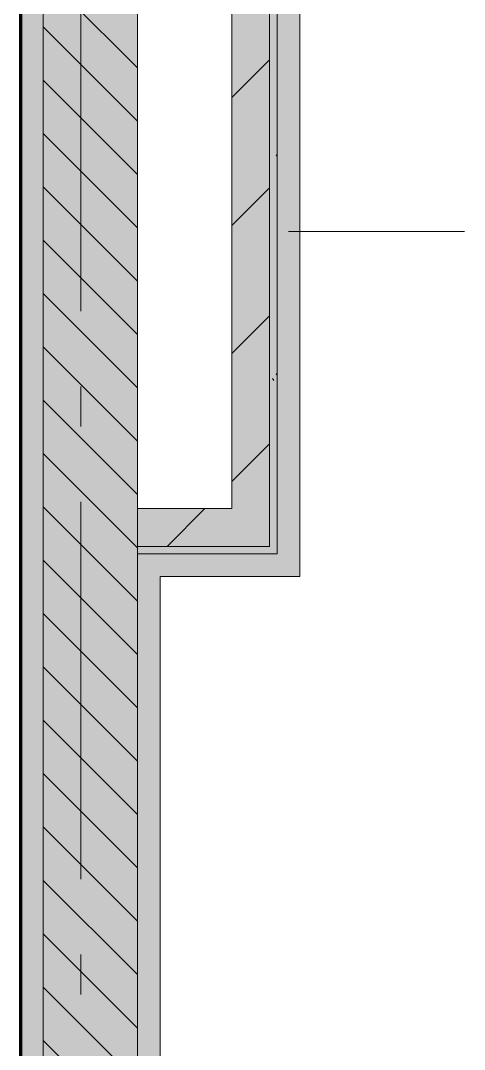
# Model space of a CAD drawing. Header units: millimetres. Extents: x -537608 to 253996, y -217170 to 186033.
# Drawn here: x -351621 to -350445, y -13884 to -11157 of the extents above; entities that cross this region are included whole.
import ezdxf

# ---------------------------------------------------------------- set-up
doc = ezdxf.new("R2010")
doc.units = ezdxf.units.MM
doc.layers.add('16) Лак 1.6м', color=160, linetype='Continuous', lineweight=90)
doc.layers.add('PDF _Геометрия', color=7, linetype='Continuous')
doc.layers.add('PDF _Сплошная заливка', color=7, linetype='Continuous', true_color=0xffffff)

msp = doc.modelspace()

# ---------------------------------------------------------------- hatches: boundary and pattern name
at = {"layer": 'PDF _Сплошная заливка', "true_color": 0xfec501, "transparency": 33554559}
msp.add_hatch(color=40, dxfattribs=at).paths.add_polyline_path([(-351621.3699, -15650.6602), (-351561.3714, -15650.6602), (-351561.3714, -8952.342), (-351621.3699, -8952.342), (-351621.3699, -15590.6605)])
at = {"layer": 'PDF _Сплошная заливка', "transparency": 33554559}
h = msp.add_hatch(color=256, dxfattribs=at)
h.paths.add_polyline_path([(-351311.3703, -21650.6621), (-351313.3683, -20632.6617), (-351561.3714, -20632.6617), (-351561.3714, -21650.6621)], flags=0)
h.paths.add_polyline_path([(-351559.3735, -18870.6618), (-351559.3735, -18868.6617), (-351311.3703, -18868.6617), (-351311.3703, -16150.6614), (-351561.3714, -16150.6614), (-351561.3714, -18870.6618)], flags=0)
h.paths.add_polyline_path([(-351561.3714, -15650.6602), (-351311.3703, -15650.6602), (-351311.3703, -10550.6585), (-351561.3714, -10550.6585), (-351561.3714, -15409.4968)], flags=0)
for points in [[(-351061.3693, -12450.6596), (-350961.3689, -12450.6596), (-350961.3689, -10550.6585), (-351061.3693, -10550.6585), (-351061.3693, -11137.594)], [(-350961.3689, -12550.66), (-350941.3722, -12550.66), (-350941.3722, -10550.6585), (-350961.3689, -10550.6585), (-350961.3689, -12450.6596)], [(-351311.3703, -12570.6596), (-350941.3722, -12570.6596), (-350941.3722, -12550.66), (-351311.3703, -12550.66), (-351311.3703, -12561.5611)]]:
    msp.add_hatch(color=256, dxfattribs=at).paths.add_polyline_path(points)

# ---------------------------------------------------------------- linework, layer by layer
at = {"layer": '16) Лак 1.6м'}
msp.add_line((-351621.3699, -8952.342), (-351621.3699, -15590.6605), dxfattribs=at)
at = {"layer": 'PDF _Геометрия', "lineweight": 9}
for p, q in [((-351561.3714, -10550.6585), (-351561.3714, -15650.6602)), ((-351561.3714, -15650.6602), (-351561.3714, -10550.6585)), ((-350961.3689, -12450.6596), (-350961.3689, -10550.6585)), ((-350941.3722, -10610.6594), (-350941.3722, -12450.6596)), ((-350941.3722, -12450.6596), (-350941.3722, -10610.6594)), ((-350881.3651, -10610.6594), (-350881.3651, -12570.6596)), ((-351311.3703, -11281.7883), (-351561.3714, -11031.7881)), ((-351311.3703, -12450.6596), (-351311.3703, -11070.6594)), ((-351061.3693, -11070.6594), (-351061.3693, -12450.6596)), ((-351311.3703, -11423.2089), (-351561.3714, -11173.2095)), ((-351061.3693, -11360.5665), (-350961.3689, -11260.5675)), ((-351311.3703, -11564.6302), (-351561.3714, -11314.6306)), ((-351311.3703, -11706.0528), (-351561.3714, -11456.0525)), ((-351311.3703, -11847.4734), (-351561.3714, -11597.4737)), ((-351061.3693, -11699.9779), (-350961.3689, -11599.9783)), ((-350911.3686, -11715.4956), (-350445.2195, -11715.4956)), ((-351311.3703, -11988.8946), (-351561.3714, -11738.895)), ((-351311.3703, -12130.3159), (-351561.3714, -11880.3156)), ((-351061.3693, -12039.3901), (-350961.3689, -11939.3897)), ((-351311.3703, -12271.7378), (-351561.3714, -12021.7382)), ((-351311.3703, -12413.159), (-351561.3714, -12163.1594)), ((-351061.3693, -12378.8015), (-350961.3689, -12278.8011)), ((-351311.3703, -12554.5803), (-351561.3714, -12304.58)), ((-351311.3703, -12696.0016), (-351561.3714, -12446.0013)), ((-351061.3693, -12450.6596), (-351311.3703, -12450.6596)), ((-351311.3703, -12450.6596), (-351311.3703, -12550.66)), ((-351233.2267, -12550.66), (-351133.2263, -12450.6596)), ((-350961.3689, -12550.66), (-350961.3689, -12450.6596)), ((-350941.3722, -12550.66), (-350941.3722, -12450.6596)), ((-351311.3703, -12550.66), (-350961.3689, -12550.66)), ((-351311.3703, -12550.66), (-351311.3703, -12570.6596)), ((-351311.3703, -12570.6596), (-351311.3703, -15650.6602)), ((-351311.3703, -15650.6602), (-351311.3703, -12570.6596)), ((-351311.3703, -12570.6596), (-350941.3722, -12570.6596)), ((-351311.3703, -12570.6596), (-351251.3718, -12570.6596)), ((-351251.3718, -12570.6596), (-350941.3722, -12570.6596)), ((-350941.3722, -12570.6596), (-350941.3722, -12550.66)), ((-350941.3722, -12570.6596), (-350941.3722, -12550.66)), ((-350881.3651, -12570.6596), (-350881.3651, -12630.6593)), ((-351311.3703, -12837.4235), (-351561.3714, -12587.424)), ((-350881.3651, -12630.6593), (-351251.3718, -12630.6593)), ((-351251.3718, -12630.6593), (-351251.3718, -18870.6618)), ((-351311.3703, -12978.8448), (-351561.3714, -12728.8445)), ((-351311.3703, -13120.266), (-351561.3714, -12870.2657)), ((-351311.3703, -13261.6873), (-351561.3714, -13011.687)), ((-351311.3703, -13403.1092), (-351561.3714, -13153.1089)), ((-351311.3703, -13544.5305), (-351561.3714, -13294.5302)), ((-351311.3703, -13685.9517), (-351561.3714, -13435.9514)), ((-351311.3703, -13827.3723), (-351561.3714, -13577.3727)), ((-351311.3703, -13968.7949), (-351561.3714, -13718.7946)), ((-351311.3703, -14110.2155), (-351561.3714, -13860.2159))]:
    msp.add_line(p, q, dxfattribs=at)
at = {"layer": 'PDF _Геометрия', "color": 253, "lineweight": 9, "true_color": 0xaaaaaa}
for p, q in [((-351461.371, -11926.866), (-351461.371, -10926.8663)), ((-351461.371, -12232.6993), (-351461.371, -12126.8669)), ((-351461.371, -13432.7006), (-351461.371, -12432.6995)), ((-351461.371, -13738.534), (-351461.371, -13632.7))]:
    msp.add_line(p, q, dxfattribs=at)
at = {"layer": 'PDF _Геометрия', "color": 8, "lineweight": 9, "true_color": 0x787878}
for p, q in [((-350941.3722, -11517.3375), (-350943.9041, -11512.9453)), ((-350950.518, -12111.093), (-350953.8679, -12105.2869)), ((-350941.3722, -12091.6535), (-350943.7663, -12095.8031))]:
    msp.add_line(p, q, dxfattribs=at)
at = {"layer": 'PDF _Сплошная заливка', "color": 11, "lineweight": 35, "true_color": 0xff7d7d, "transparency": 33554559}
for points in [[(-350881.3651, -12570.6596), (-350881.3651, -10610.6594), (-350941.3722, -12570.6596), (-350941.3722, -10610.6594)], [(-351251.3718, -18870.6618), (-351251.3718, -12570.6596), (-351311.3703, -18870.6618), (-351311.3703, -12570.6596)], [(-351251.3718, -12630.6593), (-350881.3651, -12630.6593), (-351251.3718, -12570.6596), (-350881.3651, -12570.6596)]]:
    msp.add_solid(points, dxfattribs=at)
at = {"layer": 'PDF _Сплошная заливка', "lineweight": 35, "transparency": 33554559}
msp.add_solid([(-351311.3703, -12550.66), (-350961.3689, -12550.66), (-351311.3703, -12450.6596), (-350961.3689, -12450.6596)], dxfattribs=at)

doc.saveas('drawing.dxf')
